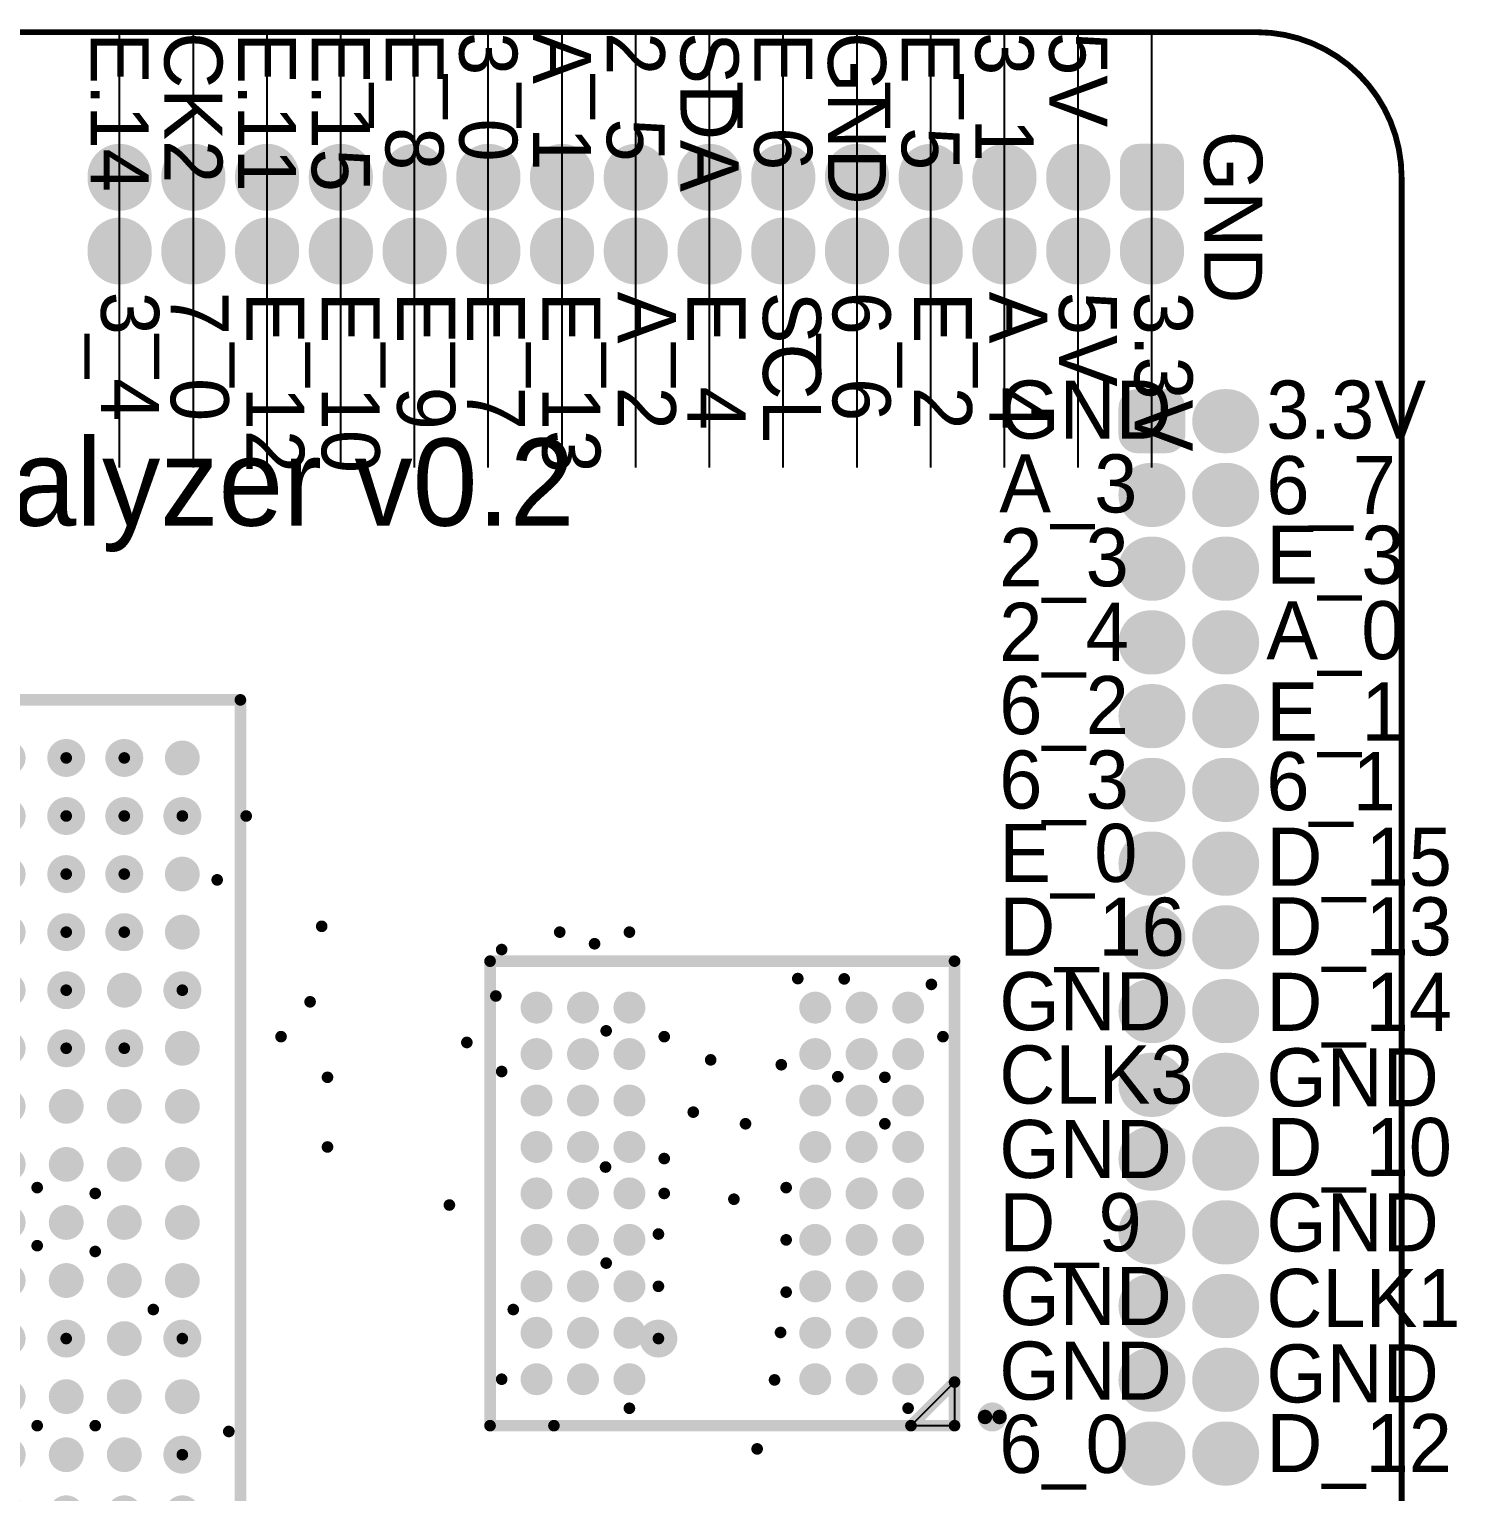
# Model space of a CAD drawing. Header units: millimetres. Extents: x 14.9 to 65.9, y 11 to 63.4.
# Drawn here: x 41.36 to 65.95, y 37.36 to 62.55 of the extents above; entities that cross this region are included whole.
import ezdxf
from ezdxf.enums import TextEntityAlignment as Align

# ---------------------------------------------------------------- set-up
doc = ezdxf.new("R2010")
doc.units = ezdxf.units.MM
for name, color, linetype in [('Grid', 7, 'Continuous'), ('Mechanical1', 6, 'Continuous'), ('PadHoleLayer', 156, 'Continuous'), ('TopOverlay', 2, 'Continuous'), ('TopSolder', 216, 'Continuous'), ('ViaHoleLayer', 16, 'Continuous')]:
    doc.layers.add(name, color=color, linetype=linetype)

# ---------------------------------------------------------------- blocks, each defined once
blk = doc.blocks.new('VFBGA54_8_8_22')
at = {"layer": 'TopOverlay'}
for p, q in [((-4, 4), (-3.249, 4)), ((-3.249, 4), (-4, 3.249)), ((-4, 3.249), (-4, 4))]:
    blk.add_line(p, q, dxfattribs=at)
for points, const_width in [([(-4.525, 3.85, 1), (-4.775, 3.85, 1)], 0.25), ([(-4.05, 4, 1), (-3.95, 4, 1)], 0.1), ([(-4.05, 4, 1), (-3.95, 4, 1)], 0.1), ([(-3.299, 4, 1), (-3.199, 4, 1)], 0.1), ([(3.95, 4, 1), (4.05, 4, 1)], 0.1), ([(3.95, 4, 1), (4.05, 4, 1)], 0.1), ([(-4.838, 3.85, 1), (-4.713, 3.85, 1)], 0.125), ([(-4.587, 3.85, 1), (-4.463, 3.85, 1)], 0.125), ([(-4.05, 3.249, 1), (-3.95, 3.249, 1)], 0.1), ([(-4.05, -4, 1), (-3.95, -4, 1)], 0.1), ([(-4.05, -4, 1), (-3.95, -4, 1)], 0.1), ([(3.95, -4, 1), (4.05, -4, 1)], 0.1), ([(3.95, -4, 1), (4.05, -4, 1)], 0.1)]:
    blk.add_lwpolyline(points, format="xyb", close=True, dxfattribs=dict(at, const_width=const_width))
at = {"layer": 'TopOverlay', "const_width": 0.2}
for points in [[(4, 4), (-4, 4)], [(-3.249, 4), (-4, 3.249)], [(-4, 4), (-4, -4)], [(4, 4), (4, -4)], [(4, -4), (-4, -4)]]:
    blk.add_lwpolyline(points, dxfattribs=at)
at = {"layer": 'TopSolder', "const_width": 0.275}
for points in [[(-3.338, 3.2, 1), (-3.063, 3.2, 1)], [(-2.538, 3.2, 1), (-2.262, 3.2, 1)], [(-1.738, 3.2, 1), (-1.463, 3.2, 1)], [(1.462, 3.2, 1), (1.737, 3.2, 1)], [(2.262, 3.2, 1), (2.537, 3.2, 1)], [(3.062, 3.2, 1), (3.337, 3.2, 1)], [(-3.338, 2.4, 1), (-3.063, 2.4, 1)], [(-2.538, 2.4, 1), (-2.262, 2.4, 1)], [(-1.738, 2.4, 1), (-1.463, 2.4, 1)], [(1.462, 2.4, 1), (1.737, 2.4, 1)], [(2.262, 2.4, 1), (2.537, 2.4, 1)], [(3.062, 2.4, 1), (3.337, 2.4, 1)], [(-3.338, 1.6, 1), (-3.063, 1.6, 1)], [(-2.538, 1.6, 1), (-2.262, 1.6, 1)], [(-1.738, 1.6, 1), (-1.463, 1.6, 1)], [(1.462, 1.6, 1), (1.737, 1.6, 1)], [(2.262, 1.6, 1), (2.537, 1.6, 1)], [(3.062, 1.6, 1), (3.337, 1.6, 1)], [(-3.338, 0.8, 1), (-3.063, 0.8, 1)], [(-2.538, 0.8, 1), (-2.262, 0.8, 1)], [(-1.738, 0.8, 1), (-1.463, 0.8, 1)], [(1.462, 0.8, 1), (1.737, 0.8, 1)], [(2.262, 0.8, 1), (2.537, 0.8, 1)], [(3.062, 0.8, 1), (3.337, 0.8, 1)], [(-3.338, 0, 1), (-3.063, 0, 1)], [(-2.538, 0, 1), (-2.262, 0, 1)], [(-1.738, 0, 1), (-1.463, 0, 1)], [(1.462, 0, 1), (1.737, 0, 1)], [(2.262, 0, 1), (2.537, 0, 1)], [(3.062, 0, 1), (3.337, 0, 1)], [(-3.338, -0.8, 1), (-3.063, -0.8, 1)], [(-2.538, -0.8, 1), (-2.262, -0.8, 1)], [(-1.738, -0.8, 1), (-1.463, -0.8, 1)], [(1.462, -0.8, 1), (1.737, -0.8, 1)], [(2.262, -0.8, 1), (2.537, -0.8, 1)], [(3.062, -0.8, 1), (3.337, -0.8, 1)], [(-3.338, -1.6, 1), (-3.063, -1.6, 1)], [(-2.538, -1.6, 1), (-2.262, -1.6, 1)], [(-1.738, -1.6, 1), (-1.463, -1.6, 1)], [(1.462, -1.6, 1), (1.737, -1.6, 1)], [(2.262, -1.6, 1), (2.537, -1.6, 1)], [(3.062, -1.6, 1), (3.337, -1.6, 1)], [(-3.338, -2.4, 1), (-3.063, -2.4, 1)], [(-2.538, -2.4, 1), (-2.262, -2.4, 1)], [(-1.738, -2.4, 1), (-1.463, -2.4, 1)], [(1.462, -2.4, 1), (1.737, -2.4, 1)], [(2.262, -2.4, 1), (2.537, -2.4, 1)], [(3.062, -2.4, 1), (3.337, -2.4, 1)], [(-3.338, -3.2, 1), (-3.063, -3.2, 1)], [(-2.538, -3.2, 1), (-2.262, -3.2, 1)], [(-1.738, -3.2, 1), (-1.463, -3.2, 1)], [(1.462, -3.2, 1), (1.737, -3.2, 1)], [(2.262, -3.2, 1), (2.537, -3.2, 1)], [(3.062, -3.2, 1), (3.337, -3.2, 1)]]:
    blk.add_lwpolyline(points, format="xyb", close=True, dxfattribs=at)
blk = doc.blocks.new('HDR_2_15_1_27___B_34')
at = {"layer": 'PadHoleLayer', "const_width": 0.3}
for points in [[(-0.15, 1.27, 1), (0.15, 1.27, 1)], [(1.12, 1.27, 1), (1.42, 1.27, 1)], [(2.39, 1.27, 1), (2.69, 1.27, 1)], [(3.66, 1.27, 1), (3.96, 1.27, 1)], [(4.93, 1.27, 1), (5.23, 1.27, 1)], [(6.2, 1.27, 1), (6.5, 1.27, 1)], [(7.47, 1.27, 1), (7.77, 1.27, 1)], [(8.74, 1.27, 1), (9.04, 1.27, 1)], [(10.01, 1.27, 1), (10.31, 1.27, 1)], [(11.28, 1.27, 1), (11.58, 1.27, 1)], [(12.55, 1.27, 1), (12.85, 1.27, 1)], [(13.82, 1.27, 1), (14.12, 1.27, 1)], [(15.09, 1.27, 1), (15.39, 1.27, 1)], [(16.36, 1.27, 1), (16.66, 1.27, 1)], [(17.63, 1.27, 1), (17.93, 1.27, 1)], [(-0.15, 0, 1), (0.15, 0, 1)], [(1.12, 0, 1), (1.42, 0, 1)], [(2.39, 0, 1), (2.69, 0, 1)], [(3.66, 0, 1), (3.96, 0, 1)], [(4.93, 0, 1), (5.23, 0, 1)], [(6.2, 0, 1), (6.5, 0, 1)], [(7.47, 0, 1), (7.77, 0, 1)], [(8.74, 0, 1), (9.04, 0, 1)], [(10.01, 0, 1), (10.31, 0, 1)], [(11.28, 0, 1), (11.58, 0, 1)], [(12.55, 0, 1), (12.85, 0, 1)], [(13.82, 0, 1), (14.12, 0, 1)], [(15.09, 0, 1), (15.39, 0, 1)], [(16.36, 0, 1), (16.66, 0, 1)], [(17.63, 0, 1), (17.93, 0, 1)]]:
    blk.add_lwpolyline(points, format="xyb", close=True, dxfattribs=at)
at = {"layer": 'TopSolder', "const_width": 1.103}
for points in [[(0, 1.295), (0, 1.245)], [(1.27, 1.295), (1.27, 1.245)], [(2.54, 1.295), (2.54, 1.245)], [(3.81, 1.295), (3.81, 1.245)], [(5.08, 1.295), (5.08, 1.245)], [(6.35, 1.295), (6.35, 1.245)], [(7.62, 1.295), (7.62, 1.245)], [(8.89, 1.295), (8.89, 1.245)], [(10.16, 1.295), (10.16, 1.245)], [(11.43, 1.295), (11.43, 1.245)], [(12.7, 1.295), (12.7, 1.245)], [(13.97, 1.295), (13.97, 1.245)], [(15.24, 1.295), (15.24, 1.245)], [(16.51, 1.295), (16.51, 1.245)], [(17.78, 1.295), (17.78, 1.245)], [(1.27, 0.025), (1.27, -0.025)], [(2.54, 0.025), (2.54, -0.025)], [(3.81, 0.025), (3.81, -0.025)], [(5.08, 0.025), (5.08, -0.025)], [(6.35, 0.025), (6.35, -0.025)], [(7.62, 0.025), (7.62, -0.025)], [(8.89, 0.025), (8.89, -0.025)], [(10.16, 0.025), (10.16, -0.025)], [(11.43, 0.025), (11.43, -0.025)], [(12.7, 0.025), (12.7, -0.025)], [(13.97, 0.025), (13.97, -0.025)], [(15.24, 0.025), (15.24, -0.025)], [(16.51, 0.025), (16.51, -0.025)], [(17.78, 0.025), (17.78, -0.025)]]:
    blk.add_lwpolyline(points, dxfattribs=at)
at = {"layer": 'TopSolder'}
for points, const_width in [([(-0.276, 1.295, 1), (0.276, 1.295, 1)], 0.552), ([(-0.276, 1.245, 1), (0.276, 1.245, 1)], 0.552), ([(0.994, 1.295, 1), (1.546, 1.295, 1)], 0.552), ([(0.994, 1.245, 1), (1.546, 1.245, 1)], 0.552), ([(2.264, 1.295, 1), (2.816, 1.295, 1)], 0.552), ([(2.264, 1.245, 1), (2.816, 1.245, 1)], 0.552), ([(3.534, 1.295, 1), (4.086, 1.295, 1)], 0.552), ([(3.534, 1.245, 1), (4.086, 1.245, 1)], 0.552), ([(4.804, 1.295, 1), (5.356, 1.295, 1)], 0.552), ([(4.804, 1.245, 1), (5.356, 1.245, 1)], 0.552), ([(6.074, 1.295, 1), (6.626, 1.295, 1)], 0.552), ([(6.074, 1.245, 1), (6.626, 1.245, 1)], 0.552), ([(7.344, 1.295, 1), (7.896, 1.295, 1)], 0.552), ([(7.344, 1.245, 1), (7.896, 1.245, 1)], 0.552), ([(8.614, 1.295, 1), (9.166, 1.295, 1)], 0.552), ([(8.614, 1.245, 1), (9.166, 1.245, 1)], 0.552), ([(9.884, 1.295, 1), (10.436, 1.295, 1)], 0.552), ([(9.884, 1.245, 1), (10.436, 1.245, 1)], 0.552), ([(11.154, 1.295, 1), (11.706, 1.295, 1)], 0.552), ([(11.154, 1.245, 1), (11.706, 1.245, 1)], 0.552), ([(12.424, 1.295, 1), (12.976, 1.295, 1)], 0.552), ([(12.424, 1.245, 1), (12.976, 1.245, 1)], 0.552), ([(13.694, 1.295, 1), (14.246, 1.295, 1)], 0.552), ([(13.694, 1.245, 1), (14.246, 1.245, 1)], 0.552), ([(14.964, 1.295, 1), (15.516, 1.295, 1)], 0.552), ([(14.964, 1.245, 1), (15.516, 1.245, 1)], 0.552), ([(16.234, 1.295, 1), (16.786, 1.295, 1)], 0.552), ([(16.234, 1.245, 1), (16.786, 1.245, 1)], 0.552), ([(17.504, 1.295, 1), (18.056, 1.295, 1)], 0.552), ([(17.504, 1.245, 1), (18.056, 1.245, 1)], 0.552), ([(-0.388, 0.25, 1), (-0.062, 0.25, 1)], 0.327), ([(0.062, 0.25, 1), (0.388, 0.25, 1)], 0.327), ([(0.994, 0.025, 1), (1.546, 0.025, 1)], 0.552), ([(0.994, -0.025, 1), (1.546, -0.025, 1)], 0.552), ([(2.264, 0.025, 1), (2.816, 0.025, 1)], 0.552), ([(2.264, -0.025, 1), (2.816, -0.025, 1)], 0.552), ([(3.534, 0.025, 1), (4.086, 0.025, 1)], 0.552), ([(3.534, -0.025, 1), (4.086, -0.025, 1)], 0.552), ([(4.804, 0.025, 1), (5.356, 0.025, 1)], 0.552), ([(4.804, -0.025, 1), (5.356, -0.025, 1)], 0.552), ([(6.074, 0.025, 1), (6.626, 0.025, 1)], 0.552), ([(6.074, -0.025, 1), (6.626, -0.025, 1)], 0.552), ([(7.344, 0.025, 1), (7.896, 0.025, 1)], 0.552), ([(7.344, -0.025, 1), (7.896, -0.025, 1)], 0.552), ([(8.614, 0.025, 1), (9.166, 0.025, 1)], 0.552), ([(8.614, -0.025, 1), (9.166, -0.025, 1)], 0.552), ([(9.884, 0.025, 1), (10.436, 0.025, 1)], 0.552), ([(9.884, -0.025, 1), (10.436, -0.025, 1)], 0.552), ([(11.154, 0.025, 1), (11.706, 0.025, 1)], 0.552), ([(11.154, -0.025, 1), (11.706, -0.025, 1)], 0.552), ([(12.424, 0.025, 1), (12.976, 0.025, 1)], 0.552), ([(12.424, -0.025, 1), (12.976, -0.025, 1)], 0.552), ([(13.694, 0.025, 1), (14.246, 0.025, 1)], 0.552), ([(13.694, -0.025, 1), (14.246, -0.025, 1)], 0.552), ([(14.964, 0.025, 1), (15.516, 0.025, 1)], 0.552), ([(14.964, -0.025, 1), (15.516, -0.025, 1)], 0.552), ([(16.234, 0.025, 1), (16.786, 0.025, 1)], 0.552), ([(16.234, -0.025, 1), (16.786, -0.025, 1)], 0.552), ([(17.504, 0.025, 1), (18.056, 0.025, 1)], 0.552), ([(17.504, -0.025, 1), (18.056, -0.025, 1)], 0.552), ([(-0.388, -0.25, 1), (-0.062, -0.25, 1)], 0.327), ([(0.062, -0.25, 1), (0.388, -0.25, 1)], 0.327)]:
    blk.add_lwpolyline(points, format="xyb", close=True, dxfattribs=dict(at, const_width=const_width))
for points in [[(-0.225, -0.577), (0.225, -0.577), (-0.225, 0.577), (0.225, 0.577)], [(-0.552, -0.25), (0.552, -0.25), (-0.552, 0.25), (0.552, 0.25)]]:
    blk.add_solid(points, dxfattribs=at)
blk = doc.blocks.new('HDR_2_15_1_27___B_37')
at = {"layer": 'PadHoleLayer', "const_width": 0.3}
for points in [[(-0.15, 1.27, 1), (0.15, 1.27, 1)], [(1.12, 1.27, 1), (1.42, 1.27, 1)], [(2.39, 1.27, 1), (2.69, 1.27, 1)], [(3.66, 1.27, 1), (3.96, 1.27, 1)], [(4.93, 1.27, 1), (5.23, 1.27, 1)], [(6.2, 1.27, 1), (6.5, 1.27, 1)], [(7.47, 1.27, 1), (7.77, 1.27, 1)], [(8.74, 1.27, 1), (9.04, 1.27, 1)], [(10.01, 1.27, 1), (10.31, 1.27, 1)], [(11.28, 1.27, 1), (11.58, 1.27, 1)], [(12.55, 1.27, 1), (12.85, 1.27, 1)], [(13.82, 1.27, 1), (14.12, 1.27, 1)], [(15.09, 1.27, 1), (15.39, 1.27, 1)], [(16.36, 1.27, 1), (16.66, 1.27, 1)], [(17.63, 1.27, 1), (17.93, 1.27, 1)], [(-0.15, 0, 1), (0.15, 0, 1)], [(1.12, 0, 1), (1.42, 0, 1)], [(2.39, 0, 1), (2.69, 0, 1)], [(3.66, 0, 1), (3.96, 0, 1)], [(4.93, 0, 1), (5.23, 0, 1)], [(6.2, 0, 1), (6.5, 0, 1)], [(7.47, 0, 1), (7.77, 0, 1)], [(8.74, 0, 1), (9.04, 0, 1)], [(10.01, 0, 1), (10.31, 0, 1)], [(11.28, 0, 1), (11.58, 0, 1)], [(12.55, 0, 1), (12.85, 0, 1)], [(13.82, 0, 1), (14.12, 0, 1)], [(15.09, 0, 1), (15.39, 0, 1)], [(16.36, 0, 1), (16.66, 0, 1)], [(17.63, 0, 1), (17.93, 0, 1)]]:
    blk.add_lwpolyline(points, format="xyb", close=True, dxfattribs=at)
at = {"layer": 'TopSolder', "const_width": 1.103}
for points in [[(0, 1.295), (0, 1.245)], [(1.27, 1.295), (1.27, 1.245)], [(2.54, 1.295), (2.54, 1.245)], [(3.81, 1.295), (3.81, 1.245)], [(5.08, 1.295), (5.08, 1.245)], [(6.35, 1.295), (6.35, 1.245)], [(7.62, 1.295), (7.62, 1.245)], [(8.89, 1.295), (8.89, 1.245)], [(10.16, 1.295), (10.16, 1.245)], [(11.43, 1.295), (11.43, 1.245)], [(12.7, 1.295), (12.7, 1.245)], [(13.97, 1.295), (13.97, 1.245)], [(15.24, 1.295), (15.24, 1.245)], [(16.51, 1.295), (16.51, 1.245)], [(17.78, 1.295), (17.78, 1.245)], [(1.27, 0.025), (1.27, -0.025)], [(2.54, 0.025), (2.54, -0.025)], [(3.81, 0.025), (3.81, -0.025)], [(5.08, 0.025), (5.08, -0.025)], [(6.35, 0.025), (6.35, -0.025)], [(7.62, 0.025), (7.62, -0.025)], [(8.89, 0.025), (8.89, -0.025)], [(10.16, 0.025), (10.16, -0.025)], [(11.43, 0.025), (11.43, -0.025)], [(12.7, 0.025), (12.7, -0.025)], [(13.97, 0.025), (13.97, -0.025)], [(15.24, 0.025), (15.24, -0.025)], [(16.51, 0.025), (16.51, -0.025)], [(17.78, 0.025), (17.78, -0.025)]]:
    blk.add_lwpolyline(points, dxfattribs=at)
at = {"layer": 'TopSolder'}
for points, const_width in [([(-0.276, 1.295, 1), (0.276, 1.295, 1)], 0.552), ([(-0.276, 1.245, 1), (0.276, 1.245, 1)], 0.552), ([(0.994, 1.295, 1), (1.546, 1.295, 1)], 0.552), ([(0.994, 1.245, 1), (1.546, 1.245, 1)], 0.552), ([(2.264, 1.295, 1), (2.816, 1.295, 1)], 0.552), ([(2.264, 1.245, 1), (2.816, 1.245, 1)], 0.552), ([(3.534, 1.295, 1), (4.086, 1.295, 1)], 0.552), ([(3.534, 1.245, 1), (4.086, 1.245, 1)], 0.552), ([(4.804, 1.295, 1), (5.356, 1.295, 1)], 0.552), ([(4.804, 1.245, 1), (5.356, 1.245, 1)], 0.552), ([(6.074, 1.295, 1), (6.626, 1.295, 1)], 0.552), ([(6.074, 1.245, 1), (6.626, 1.245, 1)], 0.552), ([(7.344, 1.295, 1), (7.896, 1.295, 1)], 0.552), ([(7.344, 1.245, 1), (7.896, 1.245, 1)], 0.552), ([(8.614, 1.295, 1), (9.166, 1.295, 1)], 0.552), ([(8.614, 1.245, 1), (9.166, 1.245, 1)], 0.552), ([(9.884, 1.295, 1), (10.436, 1.295, 1)], 0.552), ([(9.884, 1.245, 1), (10.436, 1.245, 1)], 0.552), ([(11.154, 1.295, 1), (11.706, 1.295, 1)], 0.552), ([(11.154, 1.245, 1), (11.706, 1.245, 1)], 0.552), ([(12.424, 1.295, 1), (12.976, 1.295, 1)], 0.552), ([(12.424, 1.245, 1), (12.976, 1.245, 1)], 0.552), ([(13.694, 1.295, 1), (14.246, 1.295, 1)], 0.552), ([(13.694, 1.245, 1), (14.246, 1.245, 1)], 0.552), ([(14.964, 1.295, 1), (15.516, 1.295, 1)], 0.552), ([(14.964, 1.245, 1), (15.516, 1.245, 1)], 0.552), ([(16.234, 1.295, 1), (16.786, 1.295, 1)], 0.552), ([(16.234, 1.245, 1), (16.786, 1.245, 1)], 0.552), ([(17.504, 1.295, 1), (18.056, 1.295, 1)], 0.552), ([(17.504, 1.245, 1), (18.056, 1.245, 1)], 0.552), ([(-0.388, 0.25, 1), (-0.062, 0.25, 1)], 0.327), ([(0.062, 0.25, 1), (0.388, 0.25, 1)], 0.327), ([(0.994, 0.025, 1), (1.546, 0.025, 1)], 0.552), ([(0.994, -0.025, 1), (1.546, -0.025, 1)], 0.552), ([(2.264, 0.025, 1), (2.816, 0.025, 1)], 0.552), ([(2.264, -0.025, 1), (2.816, -0.025, 1)], 0.552), ([(3.534, 0.025, 1), (4.086, 0.025, 1)], 0.552), ([(3.534, -0.025, 1), (4.086, -0.025, 1)], 0.552), ([(4.804, 0.025, 1), (5.356, 0.025, 1)], 0.552), ([(4.804, -0.025, 1), (5.356, -0.025, 1)], 0.552), ([(6.074, 0.025, 1), (6.626, 0.025, 1)], 0.552), ([(6.074, -0.025, 1), (6.626, -0.025, 1)], 0.552), ([(7.344, 0.025, 1), (7.896, 0.025, 1)], 0.552), ([(7.344, -0.025, 1), (7.896, -0.025, 1)], 0.552), ([(8.614, 0.025, 1), (9.166, 0.025, 1)], 0.552), ([(8.614, -0.025, 1), (9.166, -0.025, 1)], 0.552), ([(9.884, 0.025, 1), (10.436, 0.025, 1)], 0.552), ([(9.884, -0.025, 1), (10.436, -0.025, 1)], 0.552), ([(11.154, 0.025, 1), (11.706, 0.025, 1)], 0.552), ([(11.154, -0.025, 1), (11.706, -0.025, 1)], 0.552), ([(12.424, 0.025, 1), (12.976, 0.025, 1)], 0.552), ([(12.424, -0.025, 1), (12.976, -0.025, 1)], 0.552), ([(13.694, 0.025, 1), (14.246, 0.025, 1)], 0.552), ([(13.694, -0.025, 1), (14.246, -0.025, 1)], 0.552), ([(14.964, 0.025, 1), (15.516, 0.025, 1)], 0.552), ([(14.964, -0.025, 1), (15.516, -0.025, 1)], 0.552), ([(16.234, 0.025, 1), (16.786, 0.025, 1)], 0.552), ([(16.234, -0.025, 1), (16.786, -0.025, 1)], 0.552), ([(17.504, 0.025, 1), (18.056, 0.025, 1)], 0.552), ([(17.504, -0.025, 1), (18.056, -0.025, 1)], 0.552), ([(-0.388, -0.25, 1), (-0.062, -0.25, 1)], 0.327), ([(0.062, -0.25, 1), (0.388, -0.25, 1)], 0.327)]:
    blk.add_lwpolyline(points, format="xyb", close=True, dxfattribs=dict(at, const_width=const_width))
for points in [[(-0.225, -0.577), (0.225, -0.577), (-0.225, 0.577), (0.225, 0.577)], [(-0.552, -0.25), (0.552, -0.25), (-0.552, 0.25), (0.552, 0.25)]]:
    blk.add_solid(points, dxfattribs=at)
blk = doc.blocks.new('NXP_SOT740_2_42')
at = {"layer": 'TopOverlay'}
for p, q in [((-8.5, 8.5), (-7.5, 8.5)), ((-7.5, 8.5), (-8.5, 7.5)), ((-8.5, 7.5), (-8.5, 8.5))]:
    blk.add_line(p, q, dxfattribs=at)
for points, const_width in [([(-9.025, 8.35, 1), (-9.275, 8.35, 1)], 0.25), ([(-8.55, 8.5, 1), (-8.45, 8.5, 1)], 0.1), ([(-8.55, 8.5, 1), (-8.45, 8.5, 1)], 0.1), ([(-7.55, 8.5, 1), (-7.45, 8.5, 1)], 0.1), ([(8.45, 8.5, 1), (8.55, 8.5, 1)], 0.1), ([(8.45, 8.5, 1), (8.55, 8.5, 1)], 0.1), ([(-9.337, 8.35, 1), (-9.213, 8.35, 1)], 0.125), ([(-9.087, 8.35, 1), (-8.962, 8.35, 1)], 0.125), ([(-8.55, 7.5, 1), (-8.45, 7.5, 1)], 0.1), ([(-8.55, -8.5, 1), (-8.45, -8.5, 1)], 0.1), ([(-8.55, -8.5, 1), (-8.45, -8.5, 1)], 0.1), ([(8.45, -8.5, 1), (8.55, -8.5, 1)], 0.1), ([(8.45, -8.5, 1), (8.55, -8.5, 1)], 0.1)]:
    blk.add_lwpolyline(points, format="xyb", close=True, dxfattribs=dict(at, const_width=const_width))
at = {"layer": 'TopOverlay', "const_width": 0.2}
for points in [[(-7.5, 8.5), (-8.5, 7.5)], [(-8.5, 8.5), (8.5, 8.5)], [(-8.5, 8.5), (-8.5, -8.5)], [(8.5, 8.5), (8.5, -8.5)], [(-8.5, -8.5), (8.5, -8.5)]]:
    blk.add_lwpolyline(points, dxfattribs=at)
at = {"layer": 'TopSolder', "const_width": 0.3}
for points in [[(-7.65, 7.5, 1), (-7.35, 7.5, 1)], [(-6.65, 7.5, 1), (-6.35, 7.5, 1)], [(-5.65, 7.5, 1), (-5.35, 7.5, 1)], [(-4.65, 7.5, 1), (-4.35, 7.5, 1)], [(-3.65, 7.5, 1), (-3.35, 7.5, 1)], [(-2.65, 7.5, 1), (-2.35, 7.5, 1)], [(-1.65, 7.5, 1), (-1.35, 7.5, 1)], [(-0.65, 7.5, 1), (-0.35, 7.5, 1)], [(0.35, 7.5, 1), (0.65, 7.5, 1)], [(1.35, 7.5, 1), (1.65, 7.5, 1)], [(2.35, 7.5, 1), (2.65, 7.5, 1)], [(3.35, 7.5, 1), (3.65, 7.5, 1)], [(4.35, 7.5, 1), (4.65, 7.5, 1)], [(5.35, 7.5, 1), (5.65, 7.5, 1)], [(6.35, 7.5, 1), (6.65, 7.5, 1)], [(7.35, 7.5, 1), (7.65, 7.5, 1)], [(-7.65, 6.5, 1), (-7.35, 6.5, 1)], [(-6.65, 6.5, 1), (-6.35, 6.5, 1)], [(-5.65, 6.5, 1), (-5.35, 6.5, 1)], [(-4.65, 6.5, 1), (-4.35, 6.5, 1)], [(-3.65, 6.5, 1), (-3.35, 6.5, 1)], [(-2.65, 6.5, 1), (-2.35, 6.5, 1)], [(-1.65, 6.5, 1), (-1.35, 6.5, 1)], [(-0.65, 6.5, 1), (-0.35, 6.5, 1)], [(0.35, 6.5, 1), (0.65, 6.5, 1)], [(1.35, 6.5, 1), (1.65, 6.5, 1)], [(2.35, 6.5, 1), (2.65, 6.5, 1)], [(3.35, 6.5, 1), (3.65, 6.5, 1)], [(4.35, 6.5, 1), (4.65, 6.5, 1)], [(5.35, 6.5, 1), (5.65, 6.5, 1)], [(6.35, 6.5, 1), (6.65, 6.5, 1)], [(7.35, 6.5, 1), (7.65, 6.5, 1)], [(-7.65, 5.5, 1), (-7.35, 5.5, 1)], [(-6.65, 5.5, 1), (-6.35, 5.5, 1)], [(-5.65, 5.5, 1), (-5.35, 5.5, 1)], [(-4.65, 5.5, 1), (-4.35, 5.5, 1)], [(-3.65, 5.5, 1), (-3.35, 5.5, 1)], [(-2.65, 5.5, 1), (-2.35, 5.5, 1)], [(-1.65, 5.5, 1), (-1.35, 5.5, 1)], [(-0.65, 5.5, 1), (-0.35, 5.5, 1)], [(0.35, 5.5, 1), (0.65, 5.5, 1)], [(1.35, 5.5, 1), (1.65, 5.5, 1)], [(2.35, 5.5, 1), (2.65, 5.5, 1)], [(3.35, 5.5, 1), (3.65, 5.5, 1)], [(4.35, 5.5, 1), (4.65, 5.5, 1)], [(5.35, 5.5, 1), (5.65, 5.5, 1)], [(6.35, 5.5, 1), (6.65, 5.5, 1)], [(7.35, 5.5, 1), (7.65, 5.5, 1)], [(-7.65, 4.5, 1), (-7.35, 4.5, 1)], [(-6.65, 4.5, 1), (-6.35, 4.5, 1)], [(-5.65, 4.5, 1), (-5.35, 4.5, 1)], [(-4.65, 4.5, 1), (-4.35, 4.5, 1)], [(-3.65, 4.5, 1), (-3.35, 4.5, 1)], [(-2.65, 4.5, 1), (-2.35, 4.5, 1)], [(-1.65, 4.5, 1), (-1.35, 4.5, 1)], [(-0.65, 4.5, 1), (-0.35, 4.5, 1)], [(0.35, 4.5, 1), (0.65, 4.5, 1)], [(1.35, 4.5, 1), (1.65, 4.5, 1)], [(2.35, 4.5, 1), (2.65, 4.5, 1)], [(3.35, 4.5, 1), (3.65, 4.5, 1)], [(4.35, 4.5, 1), (4.65, 4.5, 1)], [(5.35, 4.5, 1), (5.65, 4.5, 1)], [(6.35, 4.5, 1), (6.65, 4.5, 1)], [(7.35, 4.5, 1), (7.65, 4.5, 1)], [(-7.65, 3.5, 1), (-7.35, 3.5, 1)], [(-6.65, 3.5, 1), (-6.35, 3.5, 1)], [(-5.65, 3.5, 1), (-5.35, 3.5, 1)], [(-4.65, 3.5, 1), (-4.35, 3.5, 1)], [(-3.65, 3.5, 1), (-3.35, 3.5, 1)], [(-2.65, 3.5, 1), (-2.35, 3.5, 1)], [(-1.65, 3.5, 1), (-1.35, 3.5, 1)], [(-0.65, 3.5, 1), (-0.35, 3.5, 1)], [(0.35, 3.5, 1), (0.65, 3.5, 1)], [(1.35, 3.5, 1), (1.65, 3.5, 1)], [(2.35, 3.5, 1), (2.65, 3.5, 1)], [(3.35, 3.5, 1), (3.65, 3.5, 1)], [(4.35, 3.5, 1), (4.65, 3.5, 1)], [(5.35, 3.5, 1), (5.65, 3.5, 1)], [(6.35, 3.5, 1), (6.65, 3.5, 1)], [(7.35, 3.5, 1), (7.65, 3.5, 1)], [(-7.65, 2.5, 1), (-7.35, 2.5, 1)], [(-6.65, 2.5, 1), (-6.35, 2.5, 1)], [(-5.65, 2.5, 1), (-5.35, 2.5, 1)], [(-4.65, 2.5, 1), (-4.35, 2.5, 1)], [(-3.65, 2.5, 1), (-3.35, 2.5, 1)], [(-2.65, 2.5, 1), (-2.35, 2.5, 1)], [(-1.65, 2.5, 1), (-1.35, 2.5, 1)], [(-0.65, 2.5, 1), (-0.35, 2.5, 1)], [(0.35, 2.5, 1), (0.65, 2.5, 1)], [(1.35, 2.5, 1), (1.65, 2.5, 1)], [(2.35, 2.5, 1), (2.65, 2.5, 1)], [(3.35, 2.5, 1), (3.65, 2.5, 1)], [(4.35, 2.5, 1), (4.65, 2.5, 1)], [(5.35, 2.5, 1), (5.65, 2.5, 1)], [(6.35, 2.5, 1), (6.65, 2.5, 1)], [(7.35, 2.5, 1), (7.65, 2.5, 1)], [(-7.65, 1.5, 1), (-7.35, 1.5, 1)], [(-6.65, 1.5, 1), (-6.35, 1.5, 1)], [(-5.65, 1.5, 1), (-5.35, 1.5, 1)], [(-4.65, 1.5, 1), (-4.35, 1.5, 1)], [(-3.65, 1.5, 1), (-3.35, 1.5, 1)], [(-2.65, 1.5, 1), (-2.35, 1.5, 1)], [(-1.65, 1.5, 1), (-1.35, 1.5, 1)], [(-0.65, 1.5, 1), (-0.35, 1.5, 1)], [(0.35, 1.5, 1), (0.65, 1.5, 1)], [(1.35, 1.5, 1), (1.65, 1.5, 1)], [(2.35, 1.5, 1), (2.65, 1.5, 1)], [(3.35, 1.5, 1), (3.65, 1.5, 1)], [(4.35, 1.5, 1), (4.65, 1.5, 1)], [(5.35, 1.5, 1), (5.65, 1.5, 1)], [(6.35, 1.5, 1), (6.65, 1.5, 1)], [(7.35, 1.5, 1), (7.65, 1.5, 1)], [(-7.65, 0.5, 1), (-7.35, 0.5, 1)], [(-6.65, 0.5, 1), (-6.35, 0.5, 1)], [(-5.65, 0.5, 1), (-5.35, 0.5, 1)], [(-4.65, 0.5, 1), (-4.35, 0.5, 1)], [(-3.65, 0.5, 1), (-3.35, 0.5, 1)], [(-2.65, 0.5, 1), (-2.35, 0.5, 1)], [(-1.65, 0.5, 1), (-1.35, 0.5, 1)], [(-0.65, 0.5, 1), (-0.35, 0.5, 1)], [(0.35, 0.5, 1), (0.65, 0.5, 1)], [(1.35, 0.5, 1), (1.65, 0.5, 1)], [(2.35, 0.5, 1), (2.65, 0.5, 1)], [(3.35, 0.5, 1), (3.65, 0.5, 1)], [(4.35, 0.5, 1), (4.65, 0.5, 1)], [(5.35, 0.5, 1), (5.65, 0.5, 1)], [(6.35, 0.5, 1), (6.65, 0.5, 1)], [(7.35, 0.5, 1), (7.65, 0.5, 1)], [(-7.65, -0.5, 1), (-7.35, -0.5, 1)], [(-6.65, -0.5, 1), (-6.35, -0.5, 1)], [(-5.65, -0.5, 1), (-5.35, -0.5, 1)], [(-4.65, -0.5, 1), (-4.35, -0.5, 1)], [(-3.65, -0.5, 1), (-3.35, -0.5, 1)], [(-2.65, -0.5, 1), (-2.35, -0.5, 1)], [(-1.65, -0.5, 1), (-1.35, -0.5, 1)], [(-0.65, -0.5, 1), (-0.35, -0.5, 1)], [(0.35, -0.5, 1), (0.65, -0.5, 1)], [(1.35, -0.5, 1), (1.65, -0.5, 1)], [(2.35, -0.5, 1), (2.65, -0.5, 1)], [(3.35, -0.5, 1), (3.65, -0.5, 1)], [(4.35, -0.5, 1), (4.65, -0.5, 1)], [(5.35, -0.5, 1), (5.65, -0.5, 1)], [(6.35, -0.5, 1), (6.65, -0.5, 1)], [(7.35, -0.5, 1), (7.65, -0.5, 1)], [(-7.65, -1.5, 1), (-7.35, -1.5, 1)], [(-6.65, -1.5, 1), (-6.35, -1.5, 1)], [(-5.65, -1.5, 1), (-5.35, -1.5, 1)], [(-4.65, -1.5, 1), (-4.35, -1.5, 1)], [(-3.65, -1.5, 1), (-3.35, -1.5, 1)], [(-2.65, -1.5, 1), (-2.35, -1.5, 1)], [(-1.65, -1.5, 1), (-1.35, -1.5, 1)], [(-0.65, -1.5, 1), (-0.35, -1.5, 1)], [(0.35, -1.5, 1), (0.65, -1.5, 1)], [(1.35, -1.5, 1), (1.65, -1.5, 1)], [(2.35, -1.5, 1), (2.65, -1.5, 1)], [(3.35, -1.5, 1), (3.65, -1.5, 1)], [(4.35, -1.5, 1), (4.65, -1.5, 1)], [(5.35, -1.5, 1), (5.65, -1.5, 1)], [(6.35, -1.5, 1), (6.65, -1.5, 1)], [(7.35, -1.5, 1), (7.65, -1.5, 1)], [(-7.65, -2.5, 1), (-7.35, -2.5, 1)], [(-6.65, -2.5, 1), (-6.35, -2.5, 1)], [(-5.65, -2.5, 1), (-5.35, -2.5, 1)], [(-4.65, -2.5, 1), (-4.35, -2.5, 1)], [(-3.65, -2.5, 1), (-3.35, -2.5, 1)], [(-2.65, -2.5, 1), (-2.35, -2.5, 1)], [(-1.65, -2.5, 1), (-1.35, -2.5, 1)], [(-0.65, -2.5, 1), (-0.35, -2.5, 1)], [(0.35, -2.5, 1), (0.65, -2.5, 1)], [(1.35, -2.5, 1), (1.65, -2.5, 1)], [(2.35, -2.5, 1), (2.65, -2.5, 1)], [(3.35, -2.5, 1), (3.65, -2.5, 1)], [(4.35, -2.5, 1), (4.65, -2.5, 1)], [(5.35, -2.5, 1), (5.65, -2.5, 1)], [(6.35, -2.5, 1), (6.65, -2.5, 1)], [(7.35, -2.5, 1), (7.65, -2.5, 1)], [(-7.65, -3.5, 1), (-7.35, -3.5, 1)], [(-6.65, -3.5, 1), (-6.35, -3.5, 1)], [(-5.65, -3.5, 1), (-5.35, -3.5, 1)], [(-4.65, -3.5, 1), (-4.35, -3.5, 1)], [(-3.65, -3.5, 1), (-3.35, -3.5, 1)], [(-2.65, -3.5, 1), (-2.35, -3.5, 1)], [(-1.65, -3.5, 1), (-1.35, -3.5, 1)], [(-0.65, -3.5, 1), (-0.35, -3.5, 1)], [(0.35, -3.5, 1), (0.65, -3.5, 1)], [(1.35, -3.5, 1), (1.65, -3.5, 1)], [(2.35, -3.5, 1), (2.65, -3.5, 1)], [(3.35, -3.5, 1), (3.65, -3.5, 1)], [(4.35, -3.5, 1), (4.65, -3.5, 1)], [(5.35, -3.5, 1), (5.65, -3.5, 1)], [(6.35, -3.5, 1), (6.65, -3.5, 1)], [(7.35, -3.5, 1), (7.65, -3.5, 1)], [(-7.65, -4.5, 1), (-7.35, -4.5, 1)], [(-6.65, -4.5, 1), (-6.35, -4.5, 1)], [(-5.65, -4.5, 1), (-5.35, -4.5, 1)], [(-4.65, -4.5, 1), (-4.35, -4.5, 1)], [(-3.65, -4.5, 1), (-3.35, -4.5, 1)], [(-2.65, -4.5, 1), (-2.35, -4.5, 1)], [(-1.65, -4.5, 1), (-1.35, -4.5, 1)], [(-0.65, -4.5, 1), (-0.35, -4.5, 1)], [(0.35, -4.5, 1), (0.65, -4.5, 1)], [(1.35, -4.5, 1), (1.65, -4.5, 1)], [(2.35, -4.5, 1), (2.65, -4.5, 1)], [(3.35, -4.5, 1), (3.65, -4.5, 1)], [(4.35, -4.5, 1), (4.65, -4.5, 1)], [(5.35, -4.5, 1), (5.65, -4.5, 1)], [(6.35, -4.5, 1), (6.65, -4.5, 1)], [(7.35, -4.5, 1), (7.65, -4.5, 1)], [(-7.65, -5.5, 1), (-7.35, -5.5, 1)], [(-6.65, -5.5, 1), (-6.35, -5.5, 1)], [(-5.65, -5.5, 1), (-5.35, -5.5, 1)], [(-4.65, -5.5, 1), (-4.35, -5.5, 1)], [(-3.65, -5.5, 1), (-3.35, -5.5, 1)], [(-2.65, -5.5, 1), (-2.35, -5.5, 1)], [(-1.65, -5.5, 1), (-1.35, -5.5, 1)], [(-0.65, -5.5, 1), (-0.35, -5.5, 1)], [(0.35, -5.5, 1), (0.65, -5.5, 1)], [(1.35, -5.5, 1), (1.65, -5.5, 1)], [(2.35, -5.5, 1), (2.65, -5.5, 1)], [(3.35, -5.5, 1), (3.65, -5.5, 1)], [(4.35, -5.5, 1), (4.65, -5.5, 1)], [(5.35, -5.5, 1), (5.65, -5.5, 1)], [(6.35, -5.5, 1), (6.65, -5.5, 1)], [(7.35, -5.5, 1), (7.65, -5.5, 1)], [(-7.65, -6.5, 1), (-7.35, -6.5, 1)], [(-6.65, -6.5, 1), (-6.35, -6.5, 1)], [(-5.65, -6.5, 1), (-5.35, -6.5, 1)], [(-4.65, -6.5, 1), (-4.35, -6.5, 1)], [(-3.65, -6.5, 1), (-3.35, -6.5, 1)], [(-2.65, -6.5, 1), (-2.35, -6.5, 1)], [(-1.65, -6.5, 1), (-1.35, -6.5, 1)], [(-0.65, -6.5, 1), (-0.35, -6.5, 1)], [(0.35, -6.5, 1), (0.65, -6.5, 1)], [(1.35, -6.5, 1), (1.65, -6.5, 1)], [(2.35, -6.5, 1), (2.65, -6.5, 1)], [(3.35, -6.5, 1), (3.65, -6.5, 1)], [(4.35, -6.5, 1), (4.65, -6.5, 1)], [(5.35, -6.5, 1), (5.65, -6.5, 1)], [(6.35, -6.5, 1), (6.65, -6.5, 1)], [(7.35, -6.5, 1), (7.65, -6.5, 1)], [(-7.65, -7.5, 1), (-7.35, -7.5, 1)], [(-6.65, -7.5, 1), (-6.35, -7.5, 1)], [(-5.65, -7.5, 1), (-5.35, -7.5, 1)], [(-4.65, -7.5, 1), (-4.35, -7.5, 1)], [(-3.65, -7.5, 1), (-3.35, -7.5, 1)], [(-2.65, -7.5, 1), (-2.35, -7.5, 1)], [(-1.65, -7.5, 1), (-1.35, -7.5, 1)], [(-0.65, -7.5, 1), (-0.35, -7.5, 1)], [(0.35, -7.5, 1), (0.65, -7.5, 1)], [(1.35, -7.5, 1), (1.65, -7.5, 1)], [(2.35, -7.5, 1), (2.65, -7.5, 1)], [(3.35, -7.5, 1), (3.65, -7.5, 1)], [(4.35, -7.5, 1), (4.65, -7.5, 1)], [(5.35, -7.5, 1), (5.65, -7.5, 1)], [(6.35, -7.5, 1), (6.65, -7.5, 1)], [(7.35, -7.5, 1), (7.65, -7.5, 1)]]:
    blk.add_lwpolyline(points, format="xyb", close=True, dxfattribs=at)

msp = doc.modelspace()

# ---------------------------------------------------------------- linework, layer by layer
for p, q in [((42.92, 55), (42.92, 62.5)), ((44.19, 55), (44.19, 62.5)), ((45.46, 55), (45.46, 62.5)), ((46.73, 55), (46.73, 62.5)), ((48, 55), (48, 62.5)), ((49.27, 55), (49.27, 62.5)), ((50.54, 55), (50.54, 62.5)), ((51.81, 55), (51.81, 62.5)), ((53.08, 55), (53.08, 62.5)), ((54.35, 55), (54.35, 62.5)), ((55.62, 55), (55.62, 62.5)), ((56.89, 55), (56.89, 62.5)), ((58.16, 55), (58.16, 62.5)), ((59.43, 55), (59.43, 62.5)), ((60.7, 55), (60.7, 62.5))]:
    msp.add_line(p, q)
at = {"layer": 'Mechanical1', "const_width": 0.1}
for points in [[(17.5, 62.5), (62.5, 62.5)], [(65, 15), (65, 60)]]:
    msp.add_lwpolyline(points, dxfattribs=at)
at = {"layer": 'Mechanical1', "const_width": 0.05}
for points in [[(62.475, 62.5, 1), (62.525, 62.5, 1)], [(62.475, 62.5, 1), (62.525, 62.5, 1)], [(64.975, 60, 1), (65.025, 60, 1)], [(64.975, 60, 1), (65.025, 60, 1)]]:
    msp.add_lwpolyline(points, format="xyb", close=True, dxfattribs=at)
at = {"layer": 'Mechanical1', "const_width": 0.1}
msp.add_lwpolyline([(62.5, 62.5, -0.414213), (65, 60)], format="xyb", dxfattribs=at)
at = {"layer": 'TopSolder', "const_width": 0.327}
for points in [[(41.837, 50, 1), (42.163, 50, 1)], [(42.837, 50, 1), (43.163, 50, 1)], [(41.837, 49, 1), (42.163, 49, 1)], [(42.837, 49, 1), (43.163, 49, 1)], [(43.837, 49, 1), (44.163, 49, 1)], [(41.837, 48, 1), (42.163, 48, 1)], [(42.837, 48, 1), (43.163, 48, 1)], [(41.837, 47, 1), (42.163, 47, 1)], [(42.837, 47, 1), (43.163, 47, 1)], [(41.837, 46, 1), (42.163, 46, 1)], [(43.837, 46, 1), (44.163, 46, 1)], [(41.837, 45, 1), (42.163, 45, 1)], [(42.837, 45, 1), (43.163, 45, 1)], [(41.837, 40, 1), (42.163, 40, 1)], [(43.837, 40, 1), (44.163, 40, 1)], [(52.037, 40, 1), (52.363, 40, 1)], [(43.837, 38, 1), (44.163, 38, 1)]]:
    msp.add_lwpolyline(points, format="xyb", close=True, dxfattribs=at)
at = {"layer": 'ViaHoleLayer', "const_width": 0.1}
for points in [[(41.95, 50, 1), (42.05, 50, 1)], [(42.95, 50, 1), (43.05, 50, 1)], [(41.95, 49, 1), (42.05, 49, 1)], [(42.95, 49, 1), (43.05, 49, 1)], [(43.95, 49, 1), (44.05, 49, 1)], [(45.05, 49, 1), (45.15, 49, 1)], [(41.95, 48, 1), (42.05, 48, 1)], [(42.95, 48, 1), (43.05, 48, 1)], [(44.55, 47.9, 1), (44.65, 47.9, 1)], [(46.35, 47.1, 1), (46.45, 47.1, 1)], [(41.95, 47, 1), (42.05, 47, 1)], [(42.95, 47, 1), (43.05, 47, 1)], [(50.45, 47, 1), (50.55, 47, 1)], [(51.05, 46.8, 1), (51.15, 46.8, 1)], [(51.65, 47, 1), (51.75, 47, 1)], [(49.45, 46.7, 1), (49.55, 46.7, 1)], [(41.95, 46, 1), (42.05, 46, 1)], [(43.95, 46, 1), (44.05, 46, 1)], [(54.55, 46.2, 1), (54.65, 46.2, 1)], [(55.35, 46.195, 1), (55.45, 46.195, 1)], [(56.851, 46.1, 1), (56.951, 46.1, 1)], [(46.15, 45.8, 1), (46.25, 45.8, 1)], [(49.35, 45.9, 1), (49.45, 45.9, 1)], [(51.25, 45.3, 1), (51.35, 45.3, 1)], [(41.95, 45, 1), (42.05, 45, 1)], [(42.95, 45, 1), (43.05, 45, 1)], [(45.65, 45.2, 1), (45.75, 45.2, 1)], [(48.85, 45.1, 1), (48.95, 45.1, 1)], [(52.25, 45.2, 1), (52.35, 45.2, 1)], [(57.05, 45.2, 1), (57.15, 45.2, 1)], [(53.05, 44.8, 1), (53.15, 44.8, 1)], [(46.45, 44.5, 1), (46.55, 44.5, 1)], [(49.45, 44.6, 1), (49.55, 44.6, 1)], [(54.266, 44.716, 1), (54.366, 44.716, 1)], [(55.24, 44.51, 1), (55.34, 44.51, 1)], [(56.05, 44.5, 1), (56.15, 44.5, 1)], [(52.75, 43.9, 1), (52.85, 43.9, 1)], [(53.65, 43.7, 1), (53.75, 43.7, 1)], [(56.05, 43.7, 1), (56.15, 43.7, 1)], [(46.45, 43.3, 1), (46.55, 43.3, 1)], [(52.25, 43.1, 1), (52.35, 43.1, 1)], [(51.239, 42.954, 1), (51.339, 42.954, 1)], [(41.45, 42.6, 1), (41.55, 42.6, 1)], [(42.45, 42.5, 1), (42.55, 42.5, 1)], [(52.25, 42.5, 1), (52.35, 42.5, 1)], [(54.35, 42.6, 1), (54.45, 42.6, 1)], [(48.55, 42.3, 1), (48.65, 42.3, 1)], [(53.45, 42.4, 1), (53.55, 42.4, 1)], [(52.15, 41.8, 1), (52.25, 41.8, 1)], [(41.45, 41.6, 1), (41.55, 41.6, 1)], [(42.45, 41.5, 1), (42.55, 41.5, 1)], [(54.35, 41.7, 1), (54.45, 41.7, 1)], [(51.25, 41.3, 1), (51.35, 41.3, 1)], [(52.15, 40.9, 1), (52.25, 40.9, 1)], [(54.35, 40.8, 1), (54.45, 40.8, 1)], [(43.45, 40.5, 1), (43.55, 40.5, 1)], [(49.65, 40.5, 1), (49.75, 40.5, 1)], [(41.95, 40, 1), (42.05, 40, 1)], [(43.95, 40, 1), (44.05, 40, 1)], [(52.15, 40, 1), (52.25, 40, 1)], [(54.253, 40.105, 1), (54.353, 40.105, 1)], [(49.45, 39.3, 1), (49.55, 39.3, 1)], [(54.15, 39.288, 1), (54.25, 39.288, 1)], [(51.65, 38.8, 1), (51.75, 38.8, 1)], [(56.45, 38.8, 1), (56.55, 38.8, 1)], [(41.45, 38.5, 1), (41.55, 38.5, 1)], [(42.45, 38.5, 1), (42.55, 38.5, 1)], [(50.35, 38.5, 1), (50.45, 38.5, 1)], [(44.75, 38.4, 1), (44.85, 38.4, 1)], [(43.95, 38, 1), (44.05, 38, 1)], [(53.85, 38.1, 1), (53.95, 38.1, 1)]]:
    msp.add_lwpolyline(points, format="xyb", close=True, dxfattribs=at)

# ---------------------------------------------------------------- block references
for name, p, rotation in [('HDR_2_15_1_27___B_34', (60.7, 60), 180), ('HDR_2_15_1_27___B_37', (60.7, 55.8), 270), ('NXP_SOT740_2_42', (36.5, 42.5), 90), ('VFBGA54_8_8_22', (53.3, 42.5), 180)]:
    msp.add_blockref(name, p, dxfattribs=dict(rotation=rotation))

# ---------------------------------------------------------------- texts
at = {"layer": 'Grid'}
for s, p in [('A_1', (50.54, 62.5)), ('E.14', (42.92, 62.5)), ('CK2', (44.19, 62.5)), ('E.11', (45.46, 62.5)), ('E.15', (46.73, 62.5)), ('E_8', (48, 62.5)), ('3_0', (49.27, 62.5)), ('2_5', (51.81, 62.5)), ('SDA', (53.08, 62.5)), ('E_6', (54.35, 62.5)), ('GND', (55.62, 62.5)), ('E_5', (56.89, 62.5)), ('3_1', (58.16, 62.5)), ('5V', (59.43, 62.5))]:
    msp.add_text(s, height=1, rotation=270, dxfattribs=at).set_placement(p, align=Align.MIDDLE_LEFT)
at = {"layer": 'TopOverlay'}
for s, rotation, p in [('GND', 270, (61.6, 60.8)), ('3_4', 270, (42.6, 58.03)), ('7_0', 270, (43.8, 58.03)), ('A_2', 270, (51.5, 58.03)), ('SCL', 270, (54, 58.03)), ('6_6', 270, (55.2, 58.03)), ('A_4', 270, (57.9, 58.03)), ('5V', 270, (59.1, 58.03)), ('3.3V', 270, (60.4, 58.03)), ('E_12', 270, (45.1, 58.03)), ('E_10', 270, (46.4, 58.03)), ('E_9', 270, (47.7, 58.03)), ('E_7', 270, (48.9, 58.03)), ('E_13', 270, (50.2, 58.03)), ('E_4', 270, (52.7, 58.03)), ('E_2', 270, (56.6, 58.03)), ('GND', 360, (58.07, 55.5)), ('3.3V', 360, (62.67, 55.5)), ('A_3', 360, (58.07, 54.228)), ('6_7', 360, (62.67, 54.2)), ('2_3', 360, (58.07, 52.956)), ('E_3', 360, (62.67, 53)), ('2_4', 360, (58.07, 51.672)), ('A_0', 360, (62.67, 51.7)), ('6_2', 360, (58.07, 50.41)), ('E_1', 360, (62.67, 50.3)), ('6_3', 360, (58.07, 49.128)), ('6_1', 360, (62.67, 49.1)), ('E_0', 360, (58.07, 47.865)), ('D_15', 360, (62.67, 47.8)), ('D_16', 360, (58.07, 46.594)), ('D_13', 360, (62.67, 46.6)), ('GND', 360, (58.07, 45.31)), ('D_14', 360, (62.67, 45.3)), ('CLK3', 360, (58.07, 44.048)), ('GND', 360, (62.67, 44)), ('GND', 360, (58.07, 42.765)), ('D_10', 360, (62.67, 42.8)), ('D_9', 360, (58.07, 41.503)), ('GND', 360, (62.67, 41.5)), ('GND', 360, (58.07, 40.232)), ('CLK1', 360, (62.67, 40.2)), ('GND', 360, (58.07, 38.948)), ('GND', 360, (62.67, 38.9)), ('6_0', 360, (58.07, 37.686)), ('D_12', 360, (62.67, 37.7))]:
    msp.add_text(s, height=1, rotation=rotation, dxfattribs=at).set_placement(p)
msp.add_text('LPC USB Analyzer v0.2', height=1.5, dxfattribs=at).set_placement((29.462, 54))

doc.saveas('drawing.dxf')
